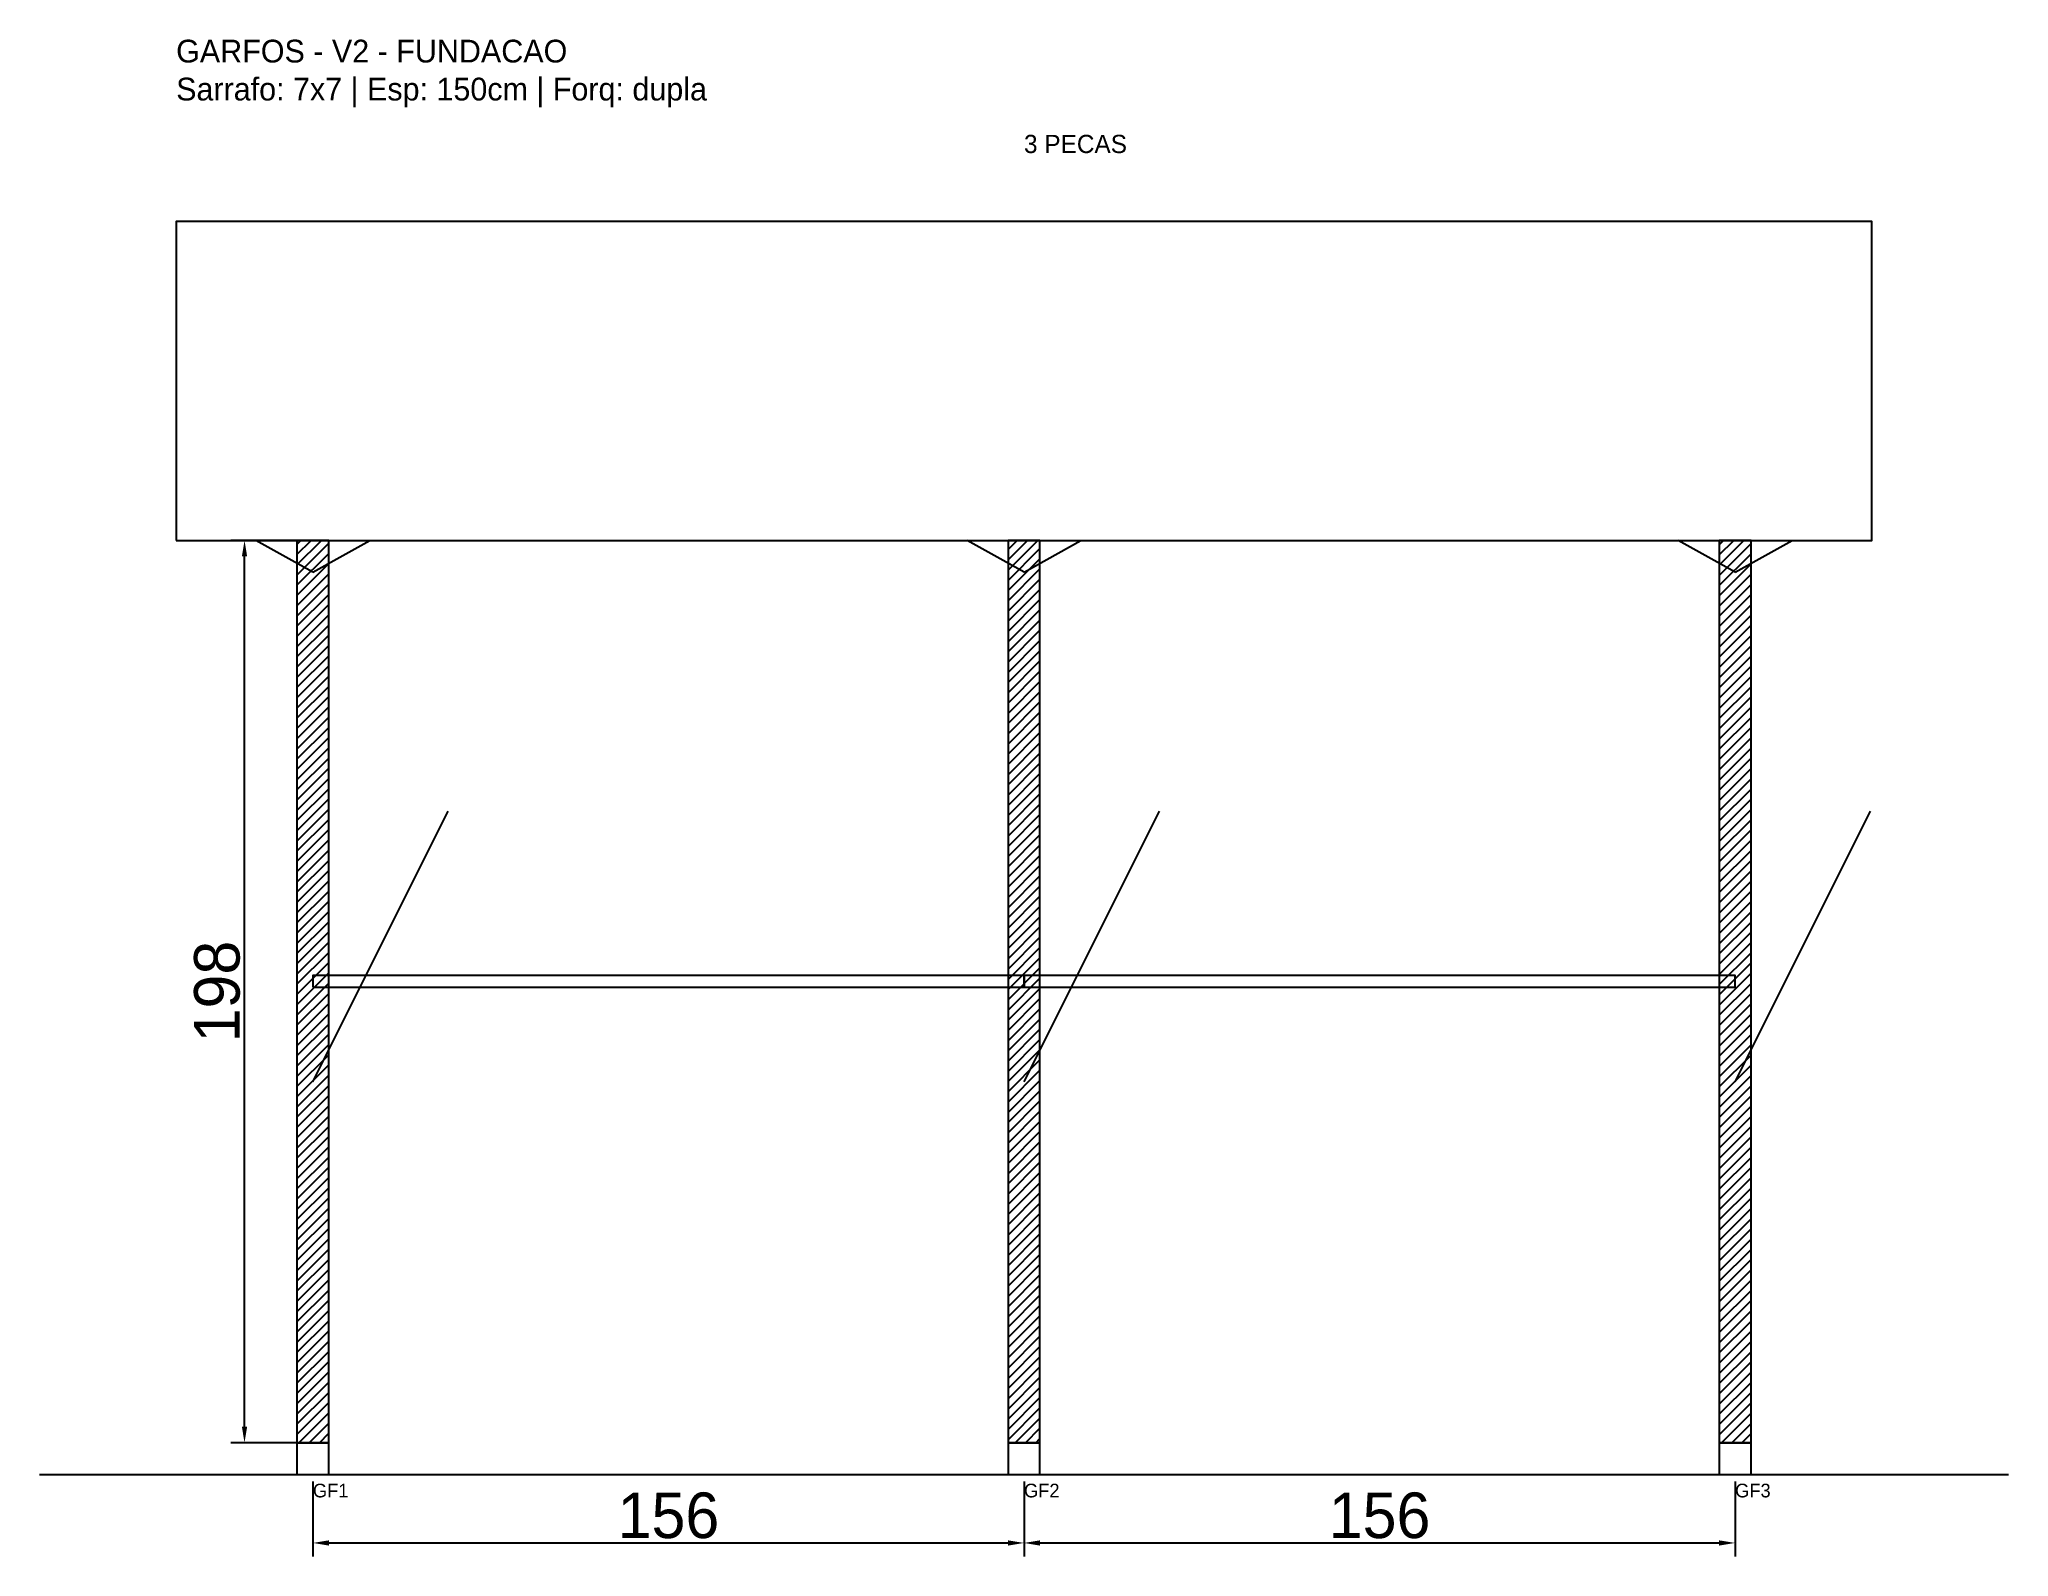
# Model space of a CAD drawing. Header units: metres. Extents: x -30 to 402, y -25 to 308.
import ezdxf

# ---------------------------------------------------------------- set-up
doc = ezdxf.new("R2010")
doc.units = ezdxf.units.M
for name, color, linetype in [('BARRA_ANCORAGEM', 1, 'Continuous'), ('COTA', 241, 'Continuous'), ('GARFOS OK', 3, 'Continuous'), ('NOME DA VIGA', 6, 'Continuous'), ('SARR_7x7', 40, 'Continuous'), ('TIRAS REESCORAMENTO', 252, 'Continuous'), ('VIGAS', 3, 'Continuous')]:
    doc.layers.add(name, color=color, linetype=linetype)
doc.dimstyles.new('EZ DXF', dxfattribs={"dimtxt": 10, "dimasz": 3.5, "dimexe": 3, "dimexo": 1.5, "dimgap": 1, "dimtad": 1, "dimdec": 1, "dimdsep": 46, "dimcen": 2.5, "dimazin": 3, "dimtfac": 1, "dimtmove": 0, "dimatfit": 3})

msp = doc.modelspace()

# ---------------------------------------------------------------- hatches: boundary and pattern name
at = {"layer": 'COTA'}
h = msp.add_hatch(dxfattribs=at)
h.set_pattern_fill('ANSI31', scale=0.5)
h.paths.add_polyline_path([(26.5, 0), (33.5, 0), (33.5, 198), (26.5, 198)])
h = msp.add_hatch(dxfattribs=at)
h.set_pattern_fill('ANSI31', scale=0.5)
h.paths.add_polyline_path([(182.5, 0), (189.5, 0), (189.5, 198), (182.5, 198)])
h = msp.add_hatch(dxfattribs=at)
h.set_pattern_fill('ANSI31', scale=0.5)
h.paths.add_polyline_path([(338.5, 0), (345.5, 0), (345.5, 198), (338.5, 198)])

# ---------------------------------------------------------------- linework, layer by layer
at = {"layer": 'BARRA_ANCORAGEM'}
for p, q in [((30, 79.2), (59.7, 138.6)), ((186, 79.2), (215.7, 138.6)), ((342, 79.2), (371.7, 138.6))]:
    msp.add_line(p, q, dxfattribs=at)
at = {"layer": 'GARFOS OK'}
for p, q in [((30, 191), (17.5, 198)), ((17.5, 198), (42.5, 198)), ((30, 191), (42.5, 198)), ((186, 191), (173.5, 198)), ((173.5, 198), (198.5, 198)), ((186, 191), (198.5, 198)), ((342, 191), (329.5, 198)), ((329.5, 198), (354.5, 198)), ((342, 191), (354.5, 198))]:
    msp.add_line(p, q, dxfattribs=at)
at = {"layer": 'GARFOS OK', "linetype": 'CONTINUOUS'}
msp.add_line((-30, -7), (402, -7), dxfattribs=at)
at = {"layer": 'GARFOS OK'}
for points in [[(26.5, 0), (33.5, 0), (33.5, 198), (26.5, 198), (26.5, 0)], [(182.5, 0), (189.5, 0), (189.5, 198), (182.5, 198), (182.5, 0)], [(338.5, 0), (345.5, 0), (345.5, 198), (338.5, 198), (338.5, 0)]]:
    msp.add_lwpolyline(points, dxfattribs=at)
at = {"layer": 'SARR_7x7'}
for points in [[(26.5, -7), (33.5, -7), (33.5, 0), (26.5, 0), (26.5, -7)], [(182.5, -7), (189.5, -7), (189.5, 0), (182.5, 0), (182.5, -7)], [(338.5, -7), (345.5, -7), (345.5, 0), (338.5, 0), (338.5, -7)]]:
    msp.add_lwpolyline(points, dxfattribs=at)
at = {"layer": 'TIRAS REESCORAMENTO'}
for points in [[(30, 100), (186, 100), (186, 102.5), (30, 102.5), (30, 100)], [(186, 100), (342, 100), (342, 102.5), (186, 102.5), (186, 100)]]:
    msp.add_lwpolyline(points, dxfattribs=at)
at = {"layer": 'VIGAS'}
msp.add_lwpolyline([(0, 198), (372, 198), (372, 268), (0, 268), (0, 198)], dxfattribs=at)

# ---------------------------------------------------------------- texts
at = {"layer": 'NOME DA VIGA'}
for s, height, p in [('3 PECAS', 4, (186, 283)), ('GF1', 3, (30, -12)), ('GF2', 3, (186, -12)), ('GF3', 3, (342, -12))]:
    msp.add_text(s, height=height, dxfattribs=at).set_placement(p)
at = {"layer": 'NOME DA VIGA', "insert": (0, 293), "char_height": 5, "attachment_point": 7}
msp.add_mtext('GARFOS - V2 - FUNDACAO\\PSarrafo: 7x7 | Esp: 150cm | Forq: dupla', dxfattribs=at)

# ---------------------------------------------------------------- dimensions: what is measured, and where the dimension line sits
at = {"layer": 'COTA'}
msp.add_linear_dim(base=(15, 0), p1=(30, 0), p2=(30, 198), angle=90, dimstyle='EZ DXF', dxfattribs=at).render()
for base, p1, p2 in [((30, -22), (30, -7), (186, -7)), ((186, -22), (186, -7), (342, -7))]:
    msp.add_linear_dim(base=base, p1=p1, p2=p2, dimstyle='EZ DXF', dxfattribs=at).render()

doc.saveas('drawing.dxf')
